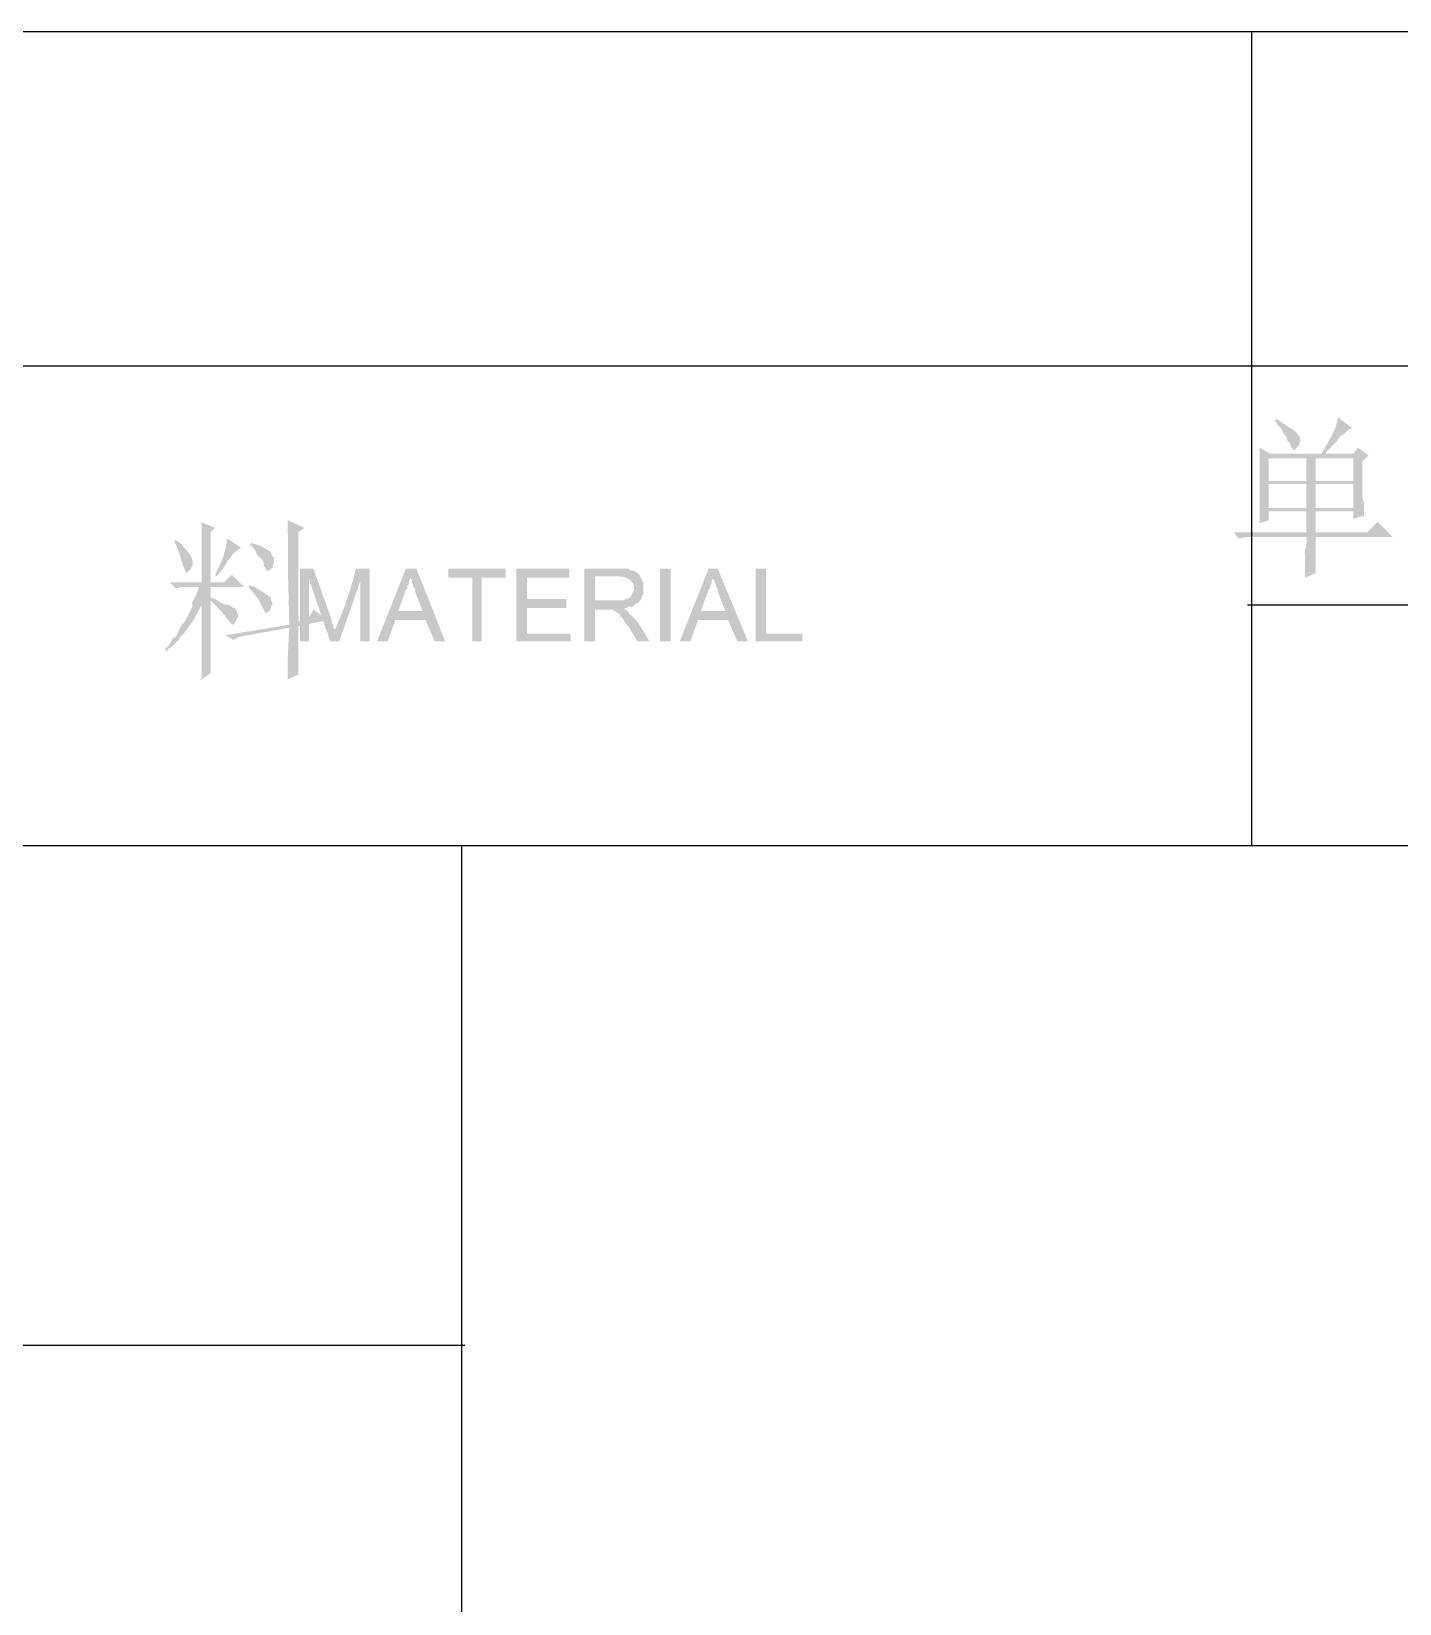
# Model space of a CAD drawing. Extents: x -5608 to -3197, y -2048 to 96.
# Drawn here: x -3684.9 to -3629.1, y -1229.4 to -1165.2 of the extents above; entities that cross this region are included whole.
import ezdxf

# ---------------------------------------------------------------- set-up
doc = ezdxf.new("R2010")
doc.units = 0
doc.header["$LTSCALE"] = 25.4
doc.header["$MEASUREMENT"] = 0
doc.layers.add('7文字层', color=3, linetype='CONTINUOUS')

msp = doc.modelspace()

# ---------------------------------------------------------------- hatches: boundary and pattern name
at = {"layer": '7文字层'}
h = msp.add_hatch(color=3, dxfattribs=at)
h.dxf.hatch_style = 2
h.paths.add_polyline_path([(-3631.573, -1180.993), (-3631.678, -1181.385), (-3631.843, -1181.75), (-3632.043, -1182.107), (-3632.252, -1182.475), (-3634.352, -1182.475), (-3632.067, -1182.475), (-3632.067, -1182.413), (-3631.634, -1181.981), (-3631.573, -1181.857), (-3631.449, -1181.734), (-3631.326, -1181.672), (-3631.14, -1181.487), (-3631.017, -1181.425)])
h = msp.add_hatch(color=3, dxfattribs=at)
h.dxf.hatch_style = 2
h.paths.add_polyline_path([(-3634.105, -1181.055), (-3634.166, -1181.178), (-3634.105, -1181.178), (-3634.043, -1181.302), (-3633.919, -1181.425), (-3633.796, -1181.672), (-3633.672, -1181.796), (-3633.672, -1181.919), (-3633.611, -1181.981), (-3633.549, -1182.043), (-3633.487, -1182.228), (-3633.364, -1182.352), (-3633.174, -1182.12), (-3633.116, -1181.922), (-3633.163, -1181.751), (-3633.286, -1181.602), (-3633.458, -1181.47), (-3633.649, -1181.348), (-3633.833, -1181.232), (-3633.981, -1181.116)])
h = msp.add_hatch(color=3, dxfattribs=at)
h.dxf.hatch_style = 2
h.paths.add_polyline_path([(-3630.77, -1182.228), (-3630.955, -1182.475), (-3634.784, -1182.475), (-3634.784, -1182.66), (-3630.955, -1182.66), (-3630.955, -1183.587), (-3634.414, -1183.587), (-3634.784, -1183.648), (-3634.784, -1185.316), (-3634.414, -1185.192), (-3634.414, -1184.822), (-3632.87, -1184.822), (-3630.523, -1184.76), (-3630.523, -1184.698), (-3634.414, -1184.698), (-3634.414, -1183.71), (-3630.584, -1183.71), (-3630.584, -1182.784), (-3630.337, -1182.537)])
h = msp.add_hatch(color=3, dxfattribs=at)
h.dxf.hatch_style = 2
h.paths.add_polyline_path([(-3634.784, -1182.228), (-3634.784, -1182.475), (-3632.067, -1182.475), (-3634.352, -1182.475)])
h = msp.add_hatch(color=3, dxfattribs=at)
h.dxf.hatch_style = 2
h.paths.add_polyline_path([(-3634.784, -1182.66), (-3634.784, -1183.648), (-3634.414, -1183.587), (-3634.414, -1182.66), (-3632.87, -1182.66)])
h = msp.add_hatch(color=3, dxfattribs=at)
h.dxf.hatch_style = 2
h.paths.add_polyline_path([(-3632.87, -1182.66), (-3632.87, -1183.587), (-3632.499, -1183.587), (-3632.499, -1182.66), (-3630.955, -1182.66)])
h = msp.add_hatch(color=3, dxfattribs=at)
h.dxf.hatch_style = 2
h.paths.add_polyline_path([(-3630.584, -1183.71), (-3632.87, -1183.71), (-3630.955, -1183.71), (-3630.955, -1184.698), (-3634.414, -1184.698), (-3630.523, -1184.698), (-3630.52, -1184.57), (-3630.528, -1184.48), (-3630.543, -1184.414), (-3630.561, -1184.356), (-3630.578, -1184.29), (-3630.59, -1184.202), (-3630.593, -1184.076), (-3630.584, -1183.896)])
h = msp.add_hatch(color=3, dxfattribs=at)
h.dxf.hatch_style = 2
h.paths.add_polyline_path([(-3632.87, -1183.71), (-3632.87, -1184.698), (-3632.499, -1184.698), (-3632.499, -1183.71), (-3630.955, -1183.71)])
h = msp.add_hatch(color=3, dxfattribs=at)
h.dxf.hatch_style = 2
h.paths.add_polyline_path([(-3630.523, -1184.76), (-3632.87, -1184.822), (-3630.955, -1184.822), (-3630.955, -1185.131), (-3630.523, -1185.007), (-3630.523, -1184.884)])
h = msp.add_hatch(color=3, dxfattribs=at)
h.dxf.hatch_style = 2
h.paths.add_polyline_path([(-3632.87, -1184.822), (-3632.87, -1185.687), (-3632.499, -1185.687), (-3632.499, -1184.822), (-3630.955, -1184.822)])
h = msp.add_hatch(color=3, dxfattribs=at)
h.dxf.hatch_style = 2
h.paths.add_polyline_path([(-3678.016, -1185.254), (-3677.954, -1185.316), (-3677.954, -1185.748), (-3677.954, -1186.428), (-3677.954, -1187.725), (-3677.583, -1187.725), (-3677.583, -1185.687), (-3677.398, -1185.501)])
h = msp.add_hatch(color=3, dxfattribs=at)
h.dxf.hatch_style = 2
h.paths.add_polyline_path([(-3674.434, -1185.192), (-3674.426, -1187.327), (-3674.372, -1189.454), (-3674.001, -1189.33), (-3674.001, -1185.687), (-3673.754, -1185.501)])
h = msp.add_hatch(color=3, dxfattribs=at)
h.dxf.hatch_style = 2
h.paths.add_polyline_path([(-3629.967, -1185.254), (-3630.399, -1185.687), (-3635.834, -1185.687), (-3635.649, -1185.934), (-3635.278, -1185.872), (-3629.349, -1185.872)])
h = msp.add_hatch(color=3, dxfattribs=at)
h.dxf.hatch_style = 2
h.paths.add_polyline_path([(-3679.004, -1185.995), (-3679.066, -1186.057), (-3678.892, -1186.417), (-3678.805, -1186.718), (-3678.725, -1187.013), (-3678.572, -1187.354), (-3678.401, -1187.188), (-3678.319, -1187.027), (-3678.31, -1186.87), (-3678.359, -1186.716), (-3678.449, -1186.565), (-3678.566, -1186.415), (-3678.694, -1186.267), (-3678.819, -1186.119)])
h = msp.add_hatch(color=3, dxfattribs=at)
h.dxf.hatch_style = 2
h.paths.add_polyline_path([(-3676.904, -1185.934), (-3676.96, -1186.303), (-3677.072, -1186.692), (-3677.225, -1187.072), (-3677.398, -1187.416), (-3677.336, -1187.478), (-3677.098, -1187.191), (-3676.891, -1186.863), (-3676.659, -1186.549), (-3676.348, -1186.304)])
h = msp.add_hatch(color=3, dxfattribs=at)
h.dxf.hatch_style = 2
h.paths.add_polyline_path([(-3675.916, -1186.119), (-3675.978, -1186.181), (-3675.865, -1186.285), (-3675.796, -1186.365), (-3675.756, -1186.429), (-3675.733, -1186.484), (-3675.713, -1186.535), (-3675.684, -1186.59), (-3675.633, -1186.655), (-3675.545, -1186.736), (-3675.484, -1186.798), (-3675.422, -1186.922), (-3675.422, -1187.045), (-3675.36, -1187.107), (-3675.298, -1187.231), (-3675.175, -1187.231), (-3675.051, -1187.107), (-3675.051, -1187.045), (-3674.99, -1186.922), (-3674.99, -1186.736), (-3675.051, -1186.675), (-3675.113, -1186.551), (-3675.113, -1186.489), (-3675.262, -1186.401), (-3675.399, -1186.316), (-3675.547, -1186.24), (-3675.731, -1186.181)])
h = msp.add_hatch(color=3, dxfattribs=at)
h.dxf.hatch_style = 2
h.paths.add_polyline_path([(-3632.499, -1185.872), (-3632.87, -1185.872), (-3632.864, -1186.061), (-3632.869, -1186.181), (-3632.882, -1186.253), (-3632.9, -1186.299), (-3632.917, -1186.342), (-3632.931, -1186.404), (-3632.937, -1186.508), (-3632.931, -1186.675), (-3632.931, -1187.539), (-3632.499, -1187.354), (-3632.499, -1186.057)])
h = msp.add_hatch(color=3, dxfattribs=at)
h.dxf.hatch_style = 2
h.paths.add_polyline_path([(-3676.719, -1187.416), (-3677.028, -1187.725), (-3679.251, -1187.725), (-3679.004, -1187.972), (-3678.757, -1187.91), (-3676.225, -1187.91)])
h = msp.add_hatch(color=3, dxfattribs=at)
h.dxf.hatch_style = 2
h.paths.add_polyline_path([(-3673.384, -1187.169), (-3673.94, -1187.169), (-3673.94, -1190.133), (-3673.569, -1190.133), (-3673.569, -1187.601)])
h = msp.add_hatch(color=3, dxfattribs=at)
h.dxf.hatch_style = 2
h.paths.add_polyline_path([(-3673.384, -1187.169), (-3673.569, -1187.601), (-3672.704, -1190.133), (-3672.519, -1189.701), (-3672.519, -1189.639), (-3672.581, -1189.577), (-3672.581, -1189.454), (-3672.643, -1189.392), (-3672.643, -1189.269)])
h = msp.add_hatch(color=3, dxfattribs=at)
h.dxf.hatch_style = 2
h.paths.add_polyline_path([(-3671.099, -1187.169), (-3671.655, -1187.169), (-3671.77, -1187.627), (-3671.888, -1188.036), (-3672.01, -1188.407), (-3672.137, -1188.754), (-3672.269, -1189.087), (-3672.407, -1189.42), (-3672.552, -1189.765), (-3672.704, -1190.133), (-3672.334, -1190.133), (-3671.469, -1187.663)])
h = msp.add_hatch(color=3, dxfattribs=at)
h.dxf.hatch_style = 2
h.paths.add_polyline_path([(-3671.099, -1187.169), (-3671.469, -1187.663), (-3671.469, -1190.133), (-3671.099, -1190.133)])
h = msp.add_hatch(color=3, dxfattribs=at)
h.dxf.hatch_style = 2
h.paths.add_polyline_path([(-3669.184, -1187.169), (-3669.616, -1187.169), (-3670.79, -1190.133), (-3670.358, -1190.133), (-3670.049, -1189.269), (-3668.814, -1189.269), (-3669.925, -1188.898), (-3669.616, -1188.033), (-3669.555, -1187.972), (-3669.555, -1187.848), (-3669.493, -1187.786), (-3669.493, -1187.663), (-3669.431, -1187.539), (-3669.431, -1187.478)])
h = msp.add_hatch(color=3, dxfattribs=at)
h.dxf.hatch_style = 2
h.paths.add_polyline_path([(-3669.184, -1187.169), (-3669.431, -1187.478), (-3669.431, -1187.539), (-3669.369, -1187.601), (-3669.369, -1187.725), (-3669.308, -1187.848), (-3669.308, -1187.91), (-3669.246, -1187.972), (-3669.246, -1188.095), (-3668.937, -1188.898), (-3669.925, -1188.898), (-3668.814, -1189.269), (-3668.443, -1190.133), (-3668.011, -1190.133)])
h = msp.add_hatch(color=3, dxfattribs=at)
h.dxf.hatch_style = 2
h.paths.add_polyline_path([(-3665.54, -1187.169), (-3667.887, -1187.169), (-3667.887, -1187.539), (-3666.899, -1187.539), (-3666.899, -1190.133), (-3666.528, -1190.133), (-3666.528, -1187.539), (-3665.54, -1187.539)])
h = msp.add_hatch(color=3, dxfattribs=at)
h.dxf.hatch_style = 2
h.paths.add_polyline_path([(-3662.946, -1187.169), (-3665.108, -1187.169), (-3665.108, -1190.133), (-3662.885, -1190.133), (-3662.885, -1189.824), (-3664.676, -1189.824), (-3664.676, -1188.775), (-3663.07, -1188.775), (-3663.07, -1188.404), (-3664.676, -1188.404), (-3664.676, -1187.539), (-3662.946, -1187.539)])
h = msp.add_hatch(color=3, dxfattribs=at)
h.dxf.hatch_style = 2
h.paths.add_polyline_path([(-3660.97, -1187.169), (-3662.329, -1187.169), (-3662.329, -1190.133), (-3661.897, -1190.133), (-3661.897, -1188.836), (-3661.464, -1188.836), (-3660.723, -1188.775), (-3660.6, -1188.775), (-3660.538, -1188.713), (-3660.353, -1188.713), (-3660.229, -1188.589), (-3660.167, -1188.589), (-3660.105, -1188.527), (-3661.897, -1188.466), (-3661.897, -1187.478), (-3660.97, -1187.478), (-3660.105, -1187.416), (-3660.229, -1187.292), (-3660.291, -1187.292), (-3660.353, -1187.231), (-3660.476, -1187.231), (-3660.538, -1187.169), (-3660.847, -1187.169)])
h = msp.add_hatch(color=3, dxfattribs=at)
h.dxf.hatch_style = 2
h.paths.add_polyline_path([(-3660.105, -1187.416), (-3660.97, -1187.478), (-3660.729, -1187.498), (-3660.5, -1187.6), (-3660.336, -1187.78), (-3660.291, -1188.033), (-3660.361, -1188.133), (-3660.414, -1188.255), (-3660.482, -1188.359), (-3660.6, -1188.404), (-3660.661, -1188.404), (-3660.723, -1188.466), (-3661.897, -1188.466), (-3660.105, -1188.527), (-3660.044, -1188.466), (-3659.982, -1188.342), (-3659.982, -1188.28), (-3659.92, -1188.219), (-3659.92, -1187.725), (-3659.982, -1187.663), (-3659.982, -1187.601), (-3660.044, -1187.539), (-3660.044, -1187.478)])
h = msp.add_hatch(color=3, dxfattribs=at)
h.dxf.hatch_style = 2
h.paths.add_polyline_path([(-3658.809, -1190.133), (-3658.809, -1187.169), (-3659.241, -1187.169), (-3659.241, -1190.133)])
h = msp.add_hatch(color=3, dxfattribs=at)
h.dxf.hatch_style = 2
h.paths.add_polyline_path([(-3656.894, -1187.169), (-3657.265, -1187.169), (-3658.438, -1190.133), (-3658.006, -1190.133), (-3657.697, -1189.269), (-3656.462, -1189.269), (-3657.573, -1188.898), (-3657.265, -1188.033), (-3657.203, -1187.972), (-3657.203, -1187.848), (-3657.141, -1187.786), (-3657.141, -1187.663), (-3657.079, -1187.539), (-3657.079, -1187.478)])
h = msp.add_hatch(color=3, dxfattribs=at)
h.dxf.hatch_style = 2
h.paths.add_polyline_path([(-3656.894, -1187.169), (-3657.079, -1187.478), (-3657.079, -1187.601), (-3657.018, -1187.663), (-3657.018, -1187.725), (-3656.956, -1187.848), (-3656.956, -1187.91), (-3656.894, -1187.972), (-3656.894, -1188.095), (-3656.585, -1188.898), (-3657.573, -1188.898), (-3656.462, -1189.269), (-3656.091, -1190.133), (-3655.659, -1190.133)])
h = msp.add_hatch(color=3, dxfattribs=at)
h.dxf.hatch_style = 2
h.paths.add_polyline_path([(-3654.918, -1187.169), (-3655.35, -1187.169), (-3655.35, -1190.133), (-3653.435, -1190.133), (-3653.435, -1189.824), (-3654.918, -1189.824)])
h = msp.add_hatch(color=3, dxfattribs=at)
h.dxf.hatch_style = 2
h.paths.add_polyline_path([(-3677.583, -1187.91), (-3678.078, -1187.91), (-3678.078, -1187.972), (-3678.139, -1188.157), (-3678.325, -1188.527), (-3677.954, -1188.651), (-3677.954, -1190.257), (-3677.954, -1190.936), (-3677.954, -1191.615), (-3678.016, -1191.739), (-3677.583, -1191.43), (-3677.583, -1188.466), (-3677.398, -1188.404), (-3677.583, -1188.342)])
h = msp.add_hatch(color=3, dxfattribs=at)
h.dxf.hatch_style = 2
h.paths.add_polyline_path([(-3675.978, -1187.848), (-3676.039, -1187.91), (-3675.646, -1188.404), (-3675.36, -1188.96), (-3675.298, -1188.96), (-3675.175, -1188.898), (-3675.113, -1188.775), (-3675.113, -1188.713), (-3675.051, -1188.589), (-3675.113, -1188.466), (-3675.113, -1188.342), (-3675.792, -1187.91)])
h = msp.add_hatch(color=3, dxfattribs=at)
h.dxf.hatch_style = 2
h.paths.add_polyline_path([(-3678.325, -1188.527), (-3678.325, -1188.713), (-3678.633, -1189.33), (-3678.757, -1189.454), (-3679.004, -1189.948), (-3679.127, -1190.01), (-3679.251, -1190.257), (-3679.436, -1190.442), (-3679.374, -1190.566), (-3679.313, -1190.442), (-3679.189, -1190.38), (-3678.88, -1190.071), (-3678.819, -1189.948), (-3678.633, -1189.763), (-3678.259, -1189.233), (-3677.954, -1188.651)])
h = msp.add_hatch(color=3, dxfattribs=at)
h.dxf.hatch_style = 2
h.paths.add_polyline_path([(-3677.398, -1188.404), (-3677.583, -1188.466), (-3677.121, -1188.937), (-3676.719, -1189.454), (-3676.657, -1189.454), (-3676.595, -1189.392), (-3676.472, -1189.145), (-3676.472, -1189.022), (-3676.595, -1188.775), (-3676.657, -1188.775), (-3676.719, -1188.713), (-3676.842, -1188.651), (-3676.904, -1188.651), (-3677.089, -1188.589), (-3677.213, -1188.527)])
h = msp.add_hatch(color=3, dxfattribs=at)
h.dxf.hatch_style = 2
h.paths.add_polyline_path([(-3673.384, -1188.836), (-3673.631, -1189.269), (-3674.001, -1189.33), (-3674.372, -1189.454), (-3676.966, -1189.886), (-3676.657, -1190.071), (-3676.41, -1189.948), (-3674.372, -1189.577), (-3674.001, -1189.516), (-3672.828, -1189.269)])
h = msp.add_hatch(color=3, dxfattribs=at)
h.dxf.hatch_style = 2
h.paths.add_polyline_path([(-3660.723, -1188.775), (-3661.464, -1188.836), (-3661.217, -1188.836), (-3661.094, -1188.898), (-3661.032, -1188.898), (-3661.032, -1188.96), (-3660.97, -1188.96), (-3660.908, -1189.022), (-3660.847, -1189.145), (-3660.785, -1189.145), (-3660.785, -1189.207), (-3660.723, -1189.269), (-3660.661, -1189.392), (-3660.6, -1189.454), (-3660.538, -1189.516), (-3660.167, -1190.133), (-3659.673, -1190.133), (-3660.167, -1189.33), (-3660.538, -1188.96), (-3660.538, -1188.898), (-3660.6, -1188.898), (-3660.661, -1188.836)])
h = msp.add_hatch(color=3, dxfattribs=at)
h.dxf.hatch_style = 2
h.paths.add_polyline_path([(-3674.001, -1189.516), (-3674.372, -1189.577), (-3674.401, -1190.113), (-3674.427, -1190.615), (-3674.441, -1191.123), (-3674.434, -1191.677), (-3674.001, -1191.492), (-3674.001, -1189.701)])

# ---------------------------------------------------------------- linework, layer by layer
at = {"layer": '7文字层', "color": 3}
for points in [[(-3901.153, -1165.244), (-3541.095, -1165.244)], [(-3635.093, -1198.471), (-3635.093, -1165.244)], [(-3901.153, -1178.893), (-3541.095, -1178.893)], [(-3635.278, -1188.651), (-3581.115, -1188.651)], [(-3901.153, -1198.471), (-3541.095, -1198.471)], [(-3667.331, -1300.436), (-3667.331, -1198.471)], [(-3777.14, -1218.851), (-3667.208, -1218.851)]]:
    msp.add_lwpolyline(points, dxfattribs=at)

doc.saveas('drawing.dxf')
